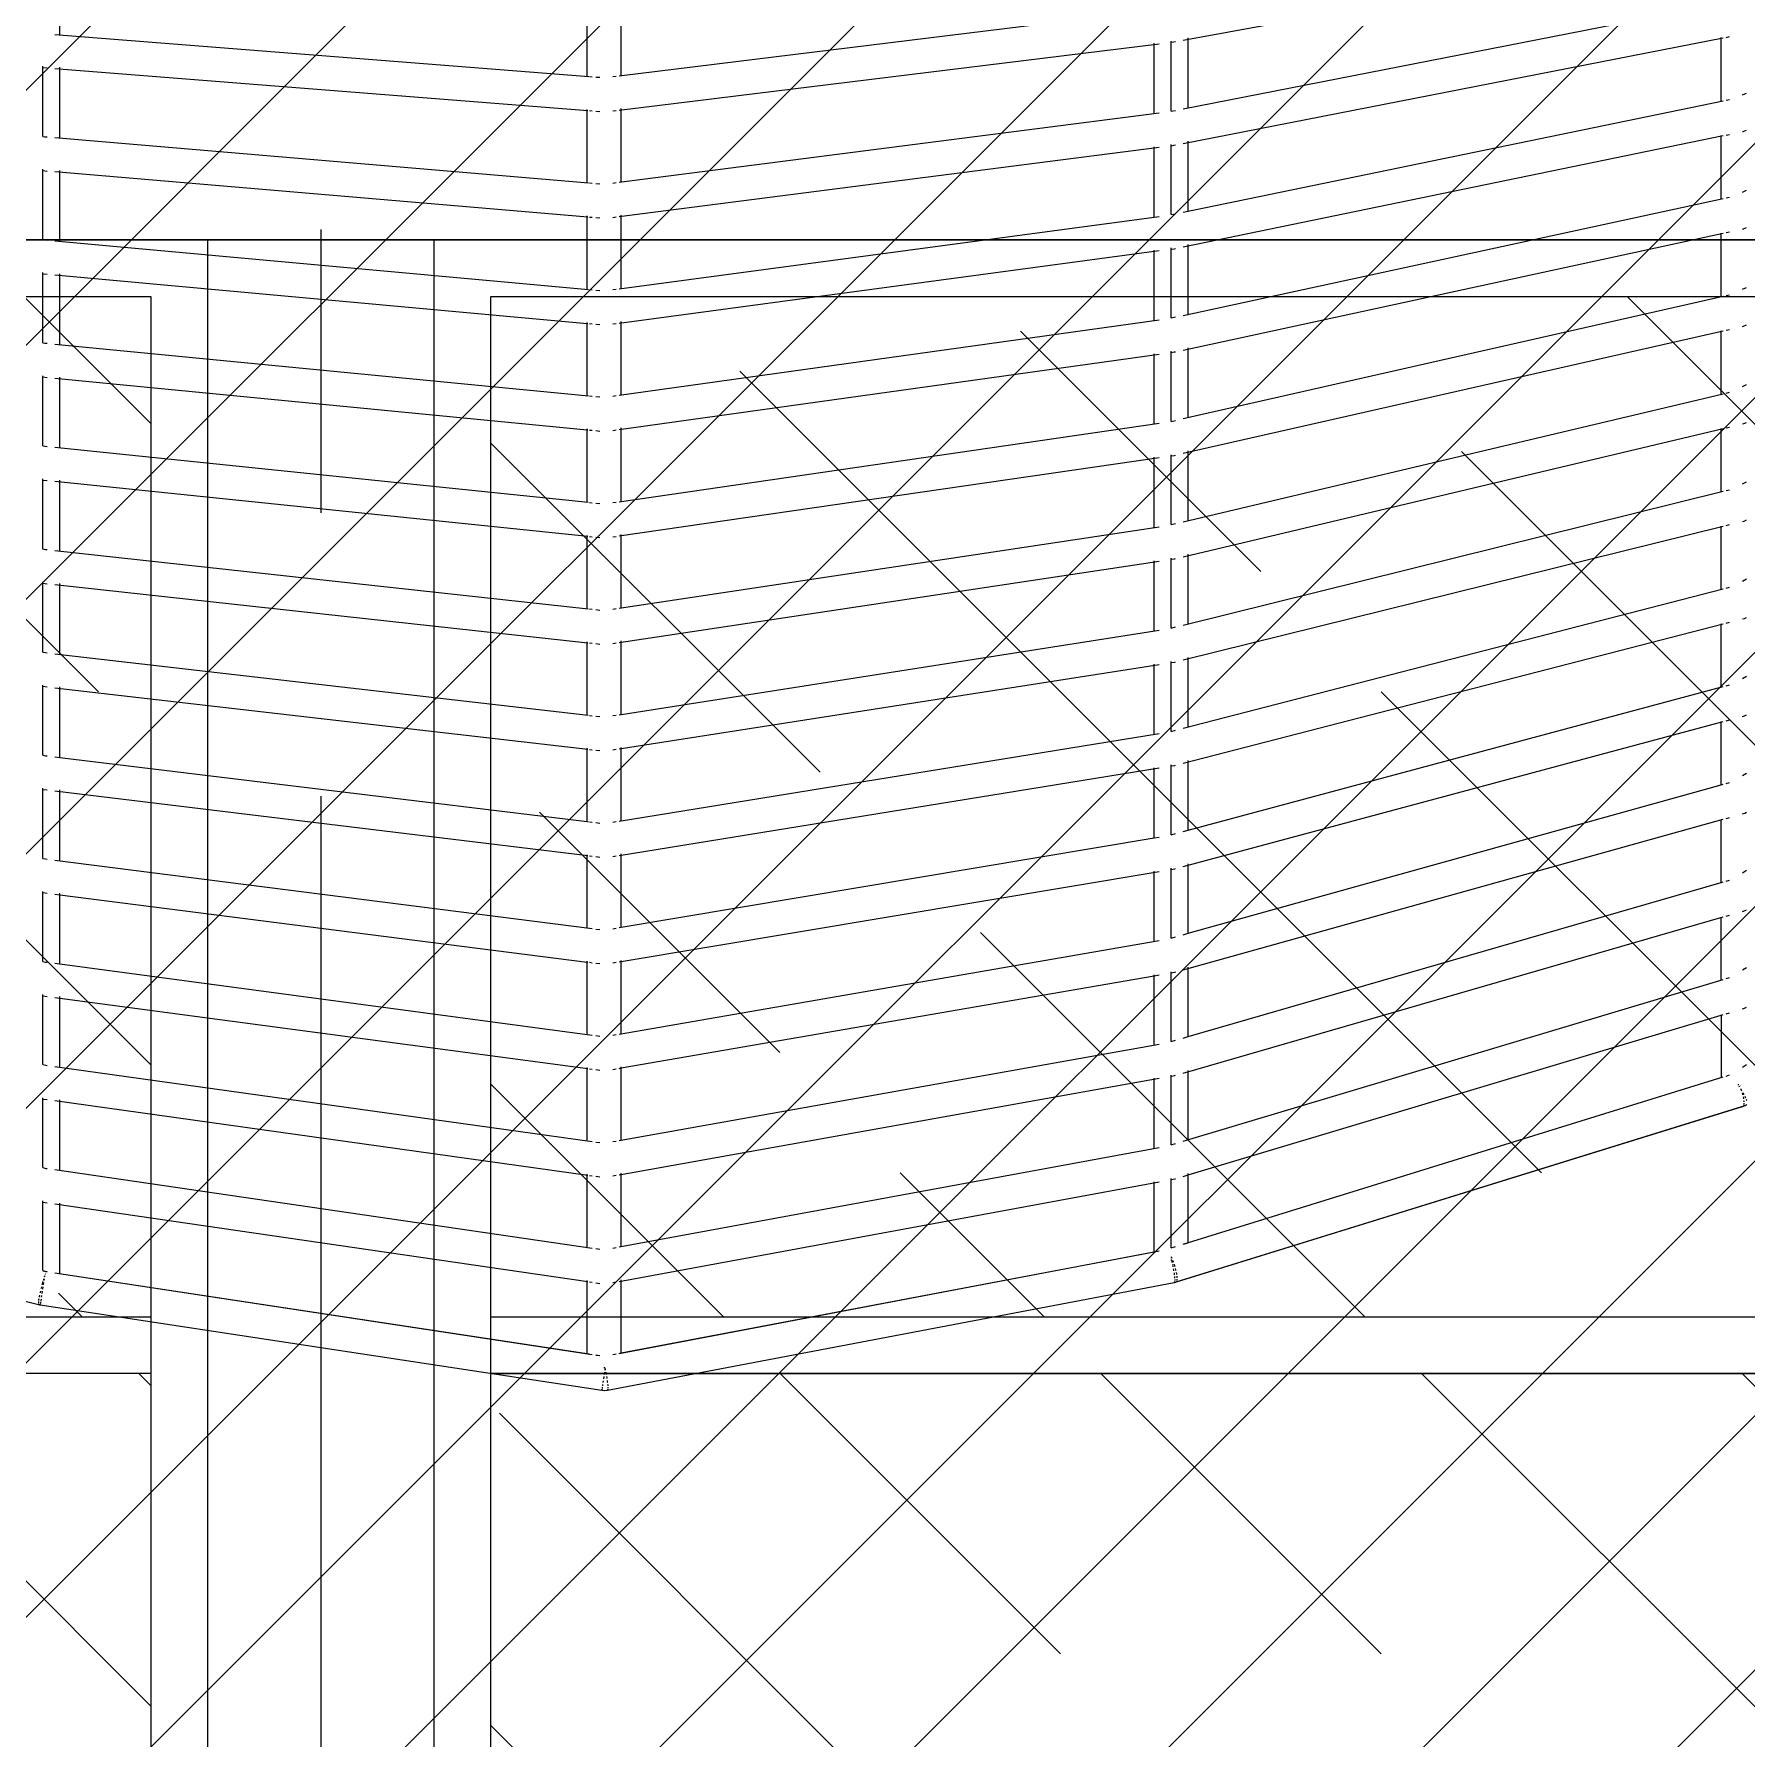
# Model space of a CAD drawing. Header units: millimetres. Extents: x 886808 to 1650903, y -1008069 to 230892.
# Drawn here: x 1025019 to 1026529, y -356932 to -355429 of the extents above; entities that cross this region are included whole.
import ezdxf

# ---------------------------------------------------------------- set-up
doc = ezdxf.new("R2010")
doc.units = ezdxf.units.MM
doc.linetypes.add('ACAD_ISO07W100', pattern=[3, 0, -3])
doc.linetypes.add('CENTER', pattern=[2, 1.25, -0.25, 0.25, -0.25])
doc.layers.get('0').update_dxf_attribs({"lineweight": 0})
for name, color, linetype, lineweight in [('03- Net Cua- 153', 153, 'Continuous', 9), ('8l NET TO', 8, 'Continuous', 9), ('A-Wall', 113, 'Continuous', 30), ('A_Dim', 8, 'Continuous', 5)]:
    doc.layers.add(name, color=color, linetype=linetype, lineweight=lineweight)

# ---------------------------------------------------------------- blocks, each defined once
blk = doc.blocks.new('A$C62D649C3')
at = {"transparency": 33554636}
for p, q in [((10810.7, 4226.1), (11287.1, 4314.3)), ((9819.8, 4231), (9819.8, 4293.3)), ((10285.1, 4194.2), (10285.1, 4258.1)), ((10313.1, 4194.7), (10789.5, 4253.2)), ((10315.1, 4195), (10315.1, 4258.7)), ((10810.7, 4165.6), (11287.1, 4258.7)), ((9815.4, 4231.3), (10286.4, 4194.1)), ((10313.1, 4164.5), (10789.5, 4223)), ((10785.1, 4161.4), (10785.1, 4223.5)), ((10800.1, 4163.5), (10800.1, 4225.4)), ((10800.1, 4224.3), (10802.3, 4224.6)), ((10802.3, 4224.6), (10803.9, 4224.9)), ((10810.7, 4135), (11287.1, 4228.2)), ((10815.1, 4166.4), (10815.1, 4228.1)), ((11285.1, 4227.8), (11285.1, 4228.4)), ((11285.1, 4172.2), (11285.1, 4227.8)), ((11289.5, 4228.6), (11292.6, 4229.3)), ((9804.8, 4141.3), (9804.8, 4203.3)), ((9804.8, 4202.1), (9808.6, 4201.8)), ((9815.4, 4201.2), (10285.6, 4164.1)), ((9819.8, 4139.9), (9819.8, 4202.3)), ((10287.1, 4194.1), (10289.5, 4193.9)), ((10292.6, 4193.6), (10296.2, 4193.4)), ((10307.6, 4194), (10310.7, 4194.4)), ((10810.7, 4074.5), (11287.1, 4172.6)), ((11289.5, 4173.1), (11292.6, 4173.8)), ((11303.9, 4177.9), (11307.6, 4179.5)), ((10285.1, 4164.1), (10285.1, 4165.1)), ((10285.1, 4100.3), (10285.1, 4164.1)), ((10287.1, 4164), (10289.5, 4163.8)), ((10292.6, 4163.5), (10296.2, 4163.3)), ((10307.6, 4163.8), (10310.7, 4164.2)), ((10313.1, 4100.8), (10789.5, 4162)), ((10315.1, 4164.7), (10315.1, 4165.9)), ((10315.1, 4101), (10315.1, 4164.7)), ((10800.1, 4163.5), (10803.9, 4164.2)), ((9804.8, 4141.3), (9806.5, 4141)), ((9806.5, 4141), (9808.6, 4140.8)), ((9815.4, 4140.3), (10286.2, 4100.2)), ((10810.7, 4043.9), (11287.1, 4142)), ((11285.1, 4141.6), (11285.1, 4142.2)), ((11285.1, 4086.1), (11285.1, 4141.6)), ((11289.5, 4142.5), (11292.6, 4143.1)), ((11303.9, 4145.5), (11304.6, 4145.6)), ((11304.6, 4145.6), (11307.6, 4146.9)), ((10313.1, 4070.5), (10789.5, 4131.7)), ((10785.1, 4070.1), (10785.1, 4132.2)), ((10800.1, 4072.3), (10800.1, 4134.1)), ((10800.1, 4133.1), (10802.5, 4133.4)), ((10802.5, 4133.4), (10803.9, 4133.7)), ((10815.1, 4075.4), (10815.1, 4137.1)), ((9804.8, 4050.3), (9804.8, 4112.3)), ((9804.8, 4111.1), (9808.6, 4110.7)), ((9815.4, 4110.2), (10285.6, 4070.2)), ((9819.8, 4048.8), (9819.8, 4111.2)), ((10287.1, 4100.2), (10289.5, 4100)), ((10292.6, 4099.7), (10296.2, 4099.4)), ((10307.6, 4100.1), (10310.7, 4100.5)), ((11303.9, 4092.1), (11307.6, 4093.8)), ((10810.7, 3983.4), (11287.1, 4086.5)), ((11289.5, 4087), (11292.6, 4087.7)), ((10285.1, 4070.2), (10285.1, 4071.2)), ((10285.1, 4006.4), (10285.1, 4070.2)), ((10287.1, 4070.1), (10289.5, 4069.9)), ((10292.6, 4069.6), (10296.2, 4069.3)), ((10307.6, 4069.8), (10310.7, 4070.2)), ((10313.1, 4006.9), (10789.5, 4070.7)), ((10315.1, 4070.8), (10315.1, 4071.9)), ((10315.1, 4007.1), (10315.1, 4070.8)), ((10800.1, 4072.3), (10803.9, 4073.1)), ((9804.8, 4050.3), (9806.6, 4050)), ((9806.6, 4050), (9808.6, 4049.8)), ((9815.4, 4049.2), (10286.1, 4006.3)), ((10810.7, 3952.8), (11287.1, 4055.9)), ((11285.1, 4055.4), (11285.1, 4056)), ((11285.1, 3999.9), (11285.1, 4055.4)), ((11289.5, 4056.4), (11292.6, 4057)), ((11303.9, 4059.5), (11304.8, 4059.7)), ((11304.8, 4059.7), (11307.6, 4060.9)), ((10313.1, 3976.6), (10789.5, 4040.5)), ((10785.1, 3978.8), (10785.1, 4040.8)), ((10800.1, 3981.1), (10800.1, 4042.9)), ((10800.1, 4041.9), (10802.6, 4042.2)), ((10802.6, 4042.2), (10803.9, 4042.5)), ((10815.1, 3984.4), (10815.1, 4046)), ((9804.8, 3959.3), (9804.8, 4021.3)), ((9804.8, 4020.1), (9808.6, 4019.7)), ((9815.4, 4019.1), (10285.1, 3976.3)), ((9819.8, 3957.7), (9819.8, 4020.1)), ((10287.1, 4006.2), (10289.5, 4006)), ((10292.6, 4005.7), (10296.2, 4005.4)), ((10307.6, 4006.1), (10310.7, 4006.5)), ((11303.9, 4006.4), (11307.6, 4008)), ((10810.7, 3892.4), (11287.1, 4000.4)), ((11289.5, 4000.9), (11292.6, 4001.6)), ((10285.1, 3976.3), (10285.1, 3977.2)), ((10285.1, 3912.5), (10285.1, 3976.3)), ((10285.1, 3976.3), (10285.6, 3976.3)), ((10287.1, 3976.1), (10289.5, 3975.9)), ((10292.6, 3975.6), (10296.2, 3975.3)), ((10307.6, 3975.9), (10310.7, 3976.3)), ((10313.1, 3912.9), (10789.5, 3979.4)), ((10315.1, 3976.9), (10315.1, 3978)), ((10315.1, 3913.2), (10315.1, 3976.9)), ((10800.1, 3981.1), (10803.9, 3982)), ((11303.9, 3973.5), (11305, 3973.8)), ((11305, 3973.8), (11307.6, 3975)), ((9804.8, 3959.3), (9806.7, 3959)), ((9806.7, 3959), (9808.6, 3958.8)), ((9815.4, 3958.1), (10286.1, 3912.4)), ((10810.7, 3861.7), (11287.1, 3969.7)), ((11285.1, 3969.3), (11285.1, 3969.9)), ((11285.1, 3913.8), (11285.1, 3969.3)), ((11289.5, 3970.2), (11292.6, 3971)), ((10313.1, 3882.7), (10789.5, 3949.2)), ((10785.1, 3887.5), (10785.1, 3949.5)), ((10800.1, 3889.9), (10800.1, 3951.7)), ((10800.1, 3950.7), (10802.8, 3951.1)), ((10802.8, 3951.1), (10803.9, 3951.3)), ((10815.1, 3893.3), (10815.1, 3954.9)), ((9804.8, 3868.3), (9804.8, 3930.2)), ((9804.8, 3929.1), (9808.6, 3928.7)), ((9815.4, 3928.1), (10285.1, 3882.4)), ((9819.8, 3866.6), (9819.8, 3929)), ((10287.1, 3912.3), (10289.5, 3912.1)), ((10307.6, 3912.2), (10310.7, 3912.6)), ((10810.7, 3801.3), (11287.1, 3914.3)), ((11289.5, 3914.9), (11292.6, 3915.6)), ((11303.9, 3920.6), (11307.6, 3922.3)), ((10292.6, 3911.8), (10296.2, 3911.4)), ((10285.1, 3882.4), (10285.1, 3883.3)), ((10285.1, 3818.6), (10285.1, 3882.4)), ((10285.1, 3882.4), (10285.6, 3882.4)), ((10287.1, 3882.2), (10289.5, 3882)), ((10307.6, 3881.9), (10310.7, 3882.4)), ((10313.1, 3819), (10789.5, 3888.2)), ((10315.1, 3883), (10315.1, 3884.1)), ((10315.1, 3819.3), (10315.1, 3883)), ((10800.1, 3889.9), (10803.9, 3890.8)), ((10810.7, 3770.5), (11287.1, 3883.6)), ((11285.1, 3883.1), (11285.1, 3883.7)), ((11285.1, 3827.7), (11285.1, 3883.1)), ((11289.5, 3884.1), (11292.6, 3884.9)), ((11303.9, 3887.6), (11305.3, 3887.9)), ((11305.3, 3887.9), (11307.6, 3889)), ((9804.8, 3868.3), (9806.8, 3868)), ((9806.8, 3868), (9808.6, 3867.8)), ((9815.4, 3867.1), (10286, 3818.5)), ((10292.6, 3881.7), (10296.2, 3881.3)), ((10313.1, 3788.8), (10789.5, 3857.9)), ((10785.1, 3796.2), (10785.1, 3858.2)), ((10800.1, 3798.8), (10800.1, 3860.4)), ((10800.1, 3859.5), (10802.9, 3859.9)), ((10802.9, 3859.9), (10803.9, 3860.1)), ((10815.1, 3802.3), (10815.1, 3863.9)), ((9804.8, 3777.2), (9804.8, 3839.2)), ((9804.8, 3838.1), (9808.6, 3837.7)), ((9815.4, 3837), (10285.6, 3788.5)), ((9819.8, 3775.5), (9819.8, 3837.9)), ((10810.7, 3710.2), (11287.1, 3828.2)), ((11289.5, 3828.8), (11292.6, 3829.5)), ((11303.9, 3834.8), (11307.6, 3836.6)), ((10287.1, 3818.4), (10289.5, 3818.1)), ((10292.6, 3817.8), (10296.2, 3817.4)), ((10307.6, 3818.2), (10310.7, 3818.7)), ((10313.1, 3725.1), (10789.5, 3796.9)), ((10800.1, 3798.8), (10803.9, 3799.7)), ((10810.7, 3679.4), (11287.1, 3797.4)), ((11285.1, 3796.9), (11285.1, 3797.5)), ((11285.1, 3741.5), (11285.1, 3796.9)), ((11289.5, 3798), (11292.6, 3798.8)), ((11303.9, 3801.6), (11305.5, 3802)), ((11305.5, 3802), (11307.6, 3803)), ((9804.8, 3777.3), (9807, 3776.9)), ((9807, 3776.9), (9808.6, 3776.8)), ((10285.1, 3788.5), (10285.1, 3789.3)), ((10285.1, 3724.7), (10285.1, 3788.5)), ((10287.1, 3788.3), (10289.5, 3788.1)), ((10292.6, 3787.7), (10296.2, 3787.4)), ((10307.6, 3788), (10310.7, 3788.4)), ((10315.1, 3789.1), (10315.1, 3790.1)), ((10315.1, 3725.4), (10315.1, 3789.1)), ((9815.4, 3776), (10285.9, 3724.6)), ((10313.1, 3694.8), (10789.5, 3766.7)), ((10785.1, 3705), (10785.1, 3766.9)), ((10800.1, 3707.6), (10800.1, 3769.2)), ((10800.1, 3768.3), (10803, 3768.7)), ((10803, 3768.7), (10803.9, 3769)), ((10815.1, 3711.3), (10815.1, 3772.8)), ((9804.8, 3686.3), (9804.8, 3748.2)), ((9804.8, 3747.1), (9808.6, 3746.7)), ((9819.8, 3684.4), (9819.8, 3746.9)), ((11303.9, 3749), (11307.6, 3750.9)), ((9815.4, 3746), (10285.6, 3694.6)), ((10810.7, 3619.1), (11287.1, 3742.1)), ((11289.5, 3742.7), (11292.6, 3743.5)), ((10287.1, 3724.4), (10289.5, 3724.2)), ((10292.6, 3723.8), (10296.2, 3723.4)), ((10307.6, 3724.2), (10310.7, 3724.7)), ((11303.9, 3715.6), (11305.7, 3716)), ((11305.7, 3716), (11307.6, 3717)), ((10313.1, 3631.1), (10789.5, 3705.6)), ((10800.1, 3707.6), (10803.9, 3708.5)), ((10810.7, 3588.3), (11287.1, 3711.2)), ((11285.1, 3710.7), (11285.1, 3711.2)), ((11285.1, 3655.4), (11285.1, 3710.7)), ((11289.5, 3711.9), (11292.6, 3712.7)), ((9804.8, 3686.3), (9807.1, 3685.9)), ((9807.1, 3685.9), (9808.6, 3685.7)), ((10285.1, 3694.6), (10285.1, 3695.4)), ((10285.1, 3630.7), (10285.1, 3694.6)), ((10287.1, 3694.4), (10289.5, 3694.1)), ((10292.6, 3693.8), (10296.2, 3693.4)), ((10307.6, 3694), (10310.7, 3694.5)), ((10315.1, 3695.2), (10315.1, 3696.2)), ((10315.1, 3631.4), (10315.1, 3695.2)), ((9815.4, 3684.9), (10285.8, 3630.6)), ((10313.1, 3600.9), (10789.5, 3675.4)), ((10785.1, 3613.6), (10785.1, 3675.6)), ((10800.1, 3616.4), (10800.1, 3678)), ((10800.1, 3677.1), (10803.2, 3677.6)), ((10803.2, 3677.6), (10803.9, 3677.8)), ((10815.1, 3620.3), (10815.1, 3681.7)), ((9804.8, 3595.3), (9804.8, 3657.2)), ((9804.8, 3656.2), (9808.6, 3655.7)), ((9819.8, 3593.3), (9819.8, 3655.8)), ((10810.7, 3528.1), (11287.1, 3655.9)), ((11289.5, 3656.6), (11292.6, 3657.4)), ((11303.9, 3663.2), (11307.6, 3665.2)), ((9815.4, 3654.9), (10285.6, 3600.7)), ((11285.1, 3655.3), (11285.1, 3655.4)), ((10287.1, 3630.5), (10289.5, 3630.2)), ((10292.6, 3629.9), (10296.2, 3629.5)), ((10307.6, 3630.3), (10310.7, 3630.8)), ((11289.5, 3625.7), (11292.6, 3626.6)), ((11303.9, 3629.6), (11305.9, 3630.1)), ((11305.9, 3630.1), (11307.6, 3631.1)), ((10313.1, 3537.2), (10789.5, 3614.4)), ((10800.1, 3616.4), (10803.9, 3617.4)), ((10810.7, 3497.2), (11287.1, 3625.1)), ((11285.1, 3624.5), (11285.1, 3625)), ((11285.1, 3569.3), (11285.1, 3624.5)), ((9804.8, 3595.4), (9807.2, 3594.9)), ((10285.1, 3600.7), (10285.1, 3601.5)), ((10285.1, 3536.8), (10285.1, 3600.7)), ((10287.1, 3600.5), (10289.5, 3600.2)), ((10292.6, 3599.9), (10296.2, 3599.4)), ((10307.6, 3600.1), (10310.7, 3600.6)), ((10315.1, 3601.2), (10315.1, 3602.3)), ((10315.1, 3537.5), (10315.1, 3601.2)), ((9807.2, 3594.9), (9808.6, 3594.7)), ((9815.4, 3593.9), (9819.8, 3593.3)), ((9819.8, 3593.3), (10285.1, 3536.8)), ((10313.1, 3507), (10789.5, 3584.2)), ((10785.1, 3522.4), (10785.1, 3584.3)), ((10800.1, 3525.2), (10800.1, 3586.8)), ((10800.1, 3585.9), (10803.3, 3586.4)), ((10803.3, 3586.4), (10803.9, 3586.6)), ((10815.1, 3529.2), (10815.1, 3590.6)), ((9804.8, 3504.4), (9804.8, 3566.2)), ((9804.8, 3565.2), (9808.6, 3564.7)), ((10815.1, 3438.3), (11285.1, 3569.3)), ((11285.1, 3569.3), (11287.1, 3569.8)), ((11289.5, 3570.5), (11292.6, 3571.4)), ((11303.9, 3577.5), (11307.6, 3579.6)), ((9815.4, 3563.9), (10285.6, 3506.8)), ((9819.8, 3502.3), (9819.8, 3564.7)), ((10285.1, 3536.8), (10285.8, 3536.7)), ((10287.1, 3536.6), (10289.5, 3536.3)), ((10292.6, 3535.9), (10296.2, 3535.5)), ((10307.6, 3536.3), (10310.7, 3536.8)), ((10810.7, 3406.1), (11287.1, 3538.9)), ((11285.1, 3538.4), (11285.1, 3538.8)), ((11285.1, 3483.1), (11285.1, 3538.4)), ((11289.5, 3539.6), (11292.6, 3540.5)), ((11303.9, 3543.6), (11306.1, 3544.2)), ((11306.1, 3544.2), (11307.6, 3545.1)), ((10315.1, 3443.6), (10785.1, 3522.4)), ((10785.1, 3522.4), (10789.5, 3523.1)), ((10800.1, 3525.2), (10803.9, 3526.3)), ((9804.8, 3504.4), (9807.2, 3503.9)), ((10285.1, 3506.8), (10285.1, 3507.6)), ((10285.1, 3442.9), (10285.1, 3506.8)), ((10287.1, 3506.6), (10289.5, 3506.3)), ((10292.6, 3505.9), (10296.2, 3505.5)), ((10307.6, 3506.1), (10310.7, 3506.6)), ((10315.1, 3507.3), (10315.1, 3508.3)), ((10315.1, 3443.6), (10315.1, 3507.3)), ((9807.2, 3503.9), (9808.6, 3503.7)), ((9815.4, 3502.8), (10289.5, 3442.4)), ((10313.1, 3413.1), (10789.5, 3492.9)), ((10785.1, 3431.1), (10785.1, 3493)), ((10800.1, 3434.1), (10800.1, 3495.6)), ((10800.1, 3494.7), (10803.4, 3495.3)), ((10803.4, 3495.3), (10803.9, 3495.4)), ((10815.1, 3438.3), (10815.1, 3499.5)), ((11303.9, 3491.7), (11307.6, 3493.9)), ((9804.8, 3413.5), (9804.8, 3475.2)), ((9804.8, 3474.2), (9808.6, 3473.7)), ((10815.1, 3347.2), (11285.1, 3483.1)), ((11285.1, 3483.1), (11287.1, 3483.7)), ((11289.5, 3484.4), (11292.6, 3485.3)), ((9815.4, 3472.8), (9819.8, 3472.3)), ((9819.8, 3411.2), (9819.8, 3473.6)), ((9819.8, 3472.3), (10285.1, 3412.9)), ((11306.3, 3458.3), (11307.6, 3459.1)), ((10810.7, 3315), (11287.1, 3452.8)), ((11285.1, 3452.2), (11285.1, 3452.6)), ((11285.1, 3397), (11285.1, 3452.2)), ((11289.5, 3453.5), (11292.6, 3454.3)), ((11303.9, 3457.6), (11306.3, 3458.3)), ((10292.6, 3442), (10296.2, 3441.5)), ((10307.6, 3442.3), (10310.7, 3442.9)), ((10313.1, 3443.3), (10315.1, 3443.6)), ((10313.1, 3349.4), (10789.5, 3431.9)), ((10800.1, 3434.1), (10803.9, 3435.1)), ((10810.7, 3437), (10815.1, 3438.3)), ((10315.1, 3413.4), (10315.1, 3414.4)), ((9804.8, 3413.5), (9807.3, 3412.9)), ((9807.3, 3412.9), (9808.6, 3412.7)), ((9815.4, 3411.8), (10289.5, 3348.5)), ((10285.1, 3412.9), (10285.1, 3413.7)), ((10285.1, 3412.9), (10285.6, 3412.8)), ((10285.1, 3349), (10285.1, 3412.9)), ((10287.1, 3412.7), (10289.5, 3412.3)), ((10292.6, 3412), (10296.2, 3411.5)), ((10307.6, 3412.2), (10310.7, 3412.7)), ((10315.1, 3349.7), (10315.1, 3413.4)), ((10315.1, 3319.5), (10785.1, 3400.9)), ((10785.1, 3339.9), (10785.1, 3401.7)), ((10785.1, 3400.9), (10789.5, 3401.7)), ((10800.1, 3342.9), (10800.1, 3404.4)), ((10800.1, 3403.5), (10803.1, 3404)), ((10803.1, 3404), (10803.6, 3404.1)), ((10803.6, 3404.1), (10803.9, 3404.2)), ((10815.1, 3347.2), (10815.1, 3408.4)), ((11289.5, 3398.4), (11292.6, 3399.3)), ((11303.9, 3406), (11307.6, 3408.2)), ((9804.8, 3322.5), (9804.8, 3384.2)), ((10810.7, 3254.9), (11287.1, 3397.6)), ((9804.8, 3383.2), (9808.6, 3382.6)), ((9815.4, 3381.7), (10285.6, 3318.9)), ((9819.8, 3320.2), (9819.8, 3382.5)), ((11303.9, 3371.6), (11305.9, 3372.2)), ((11305.9, 3372.2), (11306.5, 3372.4)), ((11306.5, 3372.4), (11307.6, 3373.1)), ((10815.1, 3225.2), (11285.1, 3366)), ((11285.1, 3366), (11287.1, 3366.6)), ((11285.1, 3366), (11285.1, 3366.3)), ((11285.1, 3366), (11285.1, 3311)), ((11289.5, 3367.3), (11292.6, 3368.2)), ((10292.6, 3348), (10296.2, 3347.6)), ((10307.6, 3348.4), (10310.7, 3348.9)), ((10313.1, 3255.5), (10789.5, 3340.6)), ((10800.1, 3342.9), (10803.9, 3344)), ((10810.7, 3345.9), (10815.1, 3347.2)), ((9804.8, 3322.5), (9807.4, 3321.9)), ((9807.4, 3321.9), (9808.6, 3321.7)), ((9815.4, 3320.8), (10289.5, 3254.5)), ((10285.1, 3319), (10285.1, 3319.8)), ((10285.1, 3255.2), (10285.1, 3319)), ((10287.1, 3318.7), (10289.5, 3318.4)), ((10292.6, 3318), (10296.2, 3317.5)), ((10307.6, 3318.2), (10310.7, 3318.7)), ((10313.1, 3319.1), (10315.1, 3319.5)), ((10313.1, 3225.2), (10789.5, 3310.4)), ((10315.1, 3319.5), (10315.1, 3320.5)), ((10315.1, 3255.8), (10315.1, 3319.5)), ((10785.1, 3248.6), (10785.1, 3310.4)), ((10800.1, 3251.7), (10800.1, 3313.2)), ((10800.1, 3312.3), (10803.2, 3312.8)), ((10803.2, 3312.8), (10803.9, 3313)), ((10810.7, 3164), (11287.1, 3311.7)), ((10815.1, 3256.2), (10815.1, 3317.3)), ((11285.1, 3311), (11287.1, 3311.7)), ((11289.5, 3312.4), (11292.6, 3313.4)), ((11289.5, 3312.4), (11292.6, 3313.4)), ((11303.9, 3320.3), (11307.6, 3322.6)), ((11303.9, 3320.2), (11307.6, 3322.6)), ((11303.9, 3320.2), (11307.6, 3322.5)), ((9804.8, 3231.6), (9804.8, 3293.2)), ((11299.9, 3305), (11300.1, 3305)), ((11300.1, 3305), (11300.8, 3305)), ((11300.9, 3303.3), (11301.1, 3302.9)), ((11301.8, 3303.7), (11301.9, 3303.3)), ((11302.3, 3301.1), (11303, 3300)), ((11302.6, 3301.2), (11303, 3300)), ((11303, 3300), (11303.2, 3299.4)), ((11303, 3300), (11303.3, 3299.5)), ((11303.7, 3297.5), (11304, 3296.3)), ((11304, 3296.3), (11304.1, 3295.7)), ((11304.3, 3297.8), (11304.9, 3296.7)), ((11304.5, 3294), (11304.8, 3292.8)), ((11304.9, 3296.7), (11305.2, 3296.2)), ((11306, 3294.7), (11306.5, 3293.6)), ((11306.5, 3293.6), (11306.7, 3293.2)), ((9804.8, 3292.1), (9808.6, 3291.6)), ((9815.4, 3290.7), (10285.6, 3225)), ((9819.8, 3229.1), (9819.8, 3291.4)), ((10804.5, 3130.7), (11303.9, 3285.5)), ((10804.8, 3130.9), (11303.9, 3285.5)), ((10804.8, 3130.9), (11303.6, 3285.5)), ((11303.6, 3285.5), (11303.9, 3285.5)), ((11303.9, 3285.5), (11304.1, 3285.6)), ((11303.9, 3285.5), (11303.9, 3285.5)), ((11304.1, 3285.6), (11304.3, 3285.6)), ((11304.3, 3285.6), (11304.5, 3285.8)), ((11304.3, 3285.6), (11304.5, 3285.7)), ((11304.5, 3285.8), (11306.6, 3286.4)), ((11304.5, 3285.8), (11304.5, 3285.7)), ((11304.5, 3285.8), (11304.5, 3285.8)), ((11304.8, 3292.8), (11304.8, 3292.3)), ((11305, 3286.1), (11304.9, 3286.1)), ((11305, 3290.9), (11305.2, 3289.9)), ((11305.1, 3286.6), (11305, 3286.1)), ((11305.2, 3289.9), (11305.2, 3289.5)), ((11305.2, 3288.3), (11305.2, 3287.6)), ((11305.2, 3287.6), (11305.2, 3287.3)), ((11306.6, 3286.4), (11307.4, 3287)), ((11307.3, 3291.9), (11307.7, 3291)), ((11307.4, 3287), (11307.6, 3287)), ((11307.6, 3287), (11307.8, 3287.2)), ((11307.7, 3291), (11307.8, 3290.7)), ((10292.6, 3254.1), (10296.2, 3253.6)), ((10307.6, 3254.5), (10310.7, 3255)), ((10313.1, 3161.6), (10789.5, 3249.4)), ((10800.1, 3251.7), (10803.9, 3252.9)), ((9305.9, 3235.9), (9800.9, 3110.7)), ((9804.8, 3231.6), (9807.5, 3230.9)), ((9807.5, 3230.9), (9808.6, 3230.7)), ((9815.4, 3229.8), (10289.5, 3160.6)), ((10285.1, 3225), (10285.1, 3225.8)), ((10285.1, 3161.3), (10285.1, 3225)), ((10287.1, 3224.7), (10289.5, 3224.4)), ((10292.6, 3224), (10296.2, 3223.5)), ((10307.6, 3224.2), (10310.7, 3224.8)), ((10313.1, 3131.2), (10789.5, 3219.1)), ((10315.1, 3225.5), (10315.1, 3226.6)), ((10315.1, 3161.9), (10315.1, 3225.5)), ((10785.1, 3157.4), (10785.1, 3219.1)), ((10800.1, 3160.7), (10800.1, 3222)), ((10800.1, 3221), (10803.3, 3221.6)), ((10803.3, 3221.6), (10803.9, 3221.8)), ((10810.7, 3223.8), (10815.1, 3225.2)), ((10815.1, 3165.3), (10815.1, 3226.3)), ((9804.8, 3140.7), (9804.8, 3202.2)), ((9804.8, 3201.1), (9808.6, 3200.6)), ((9815.4, 3199.6), (10285.6, 3131)), ((9819.8, 3138.1), (9819.8, 3200.3)), ((10292.6, 3160.2), (10296.2, 3159.7)), ((10307.6, 3160.5), (10310.7, 3161.1)), ((10313.1, 3067.6), (10789.5, 3158.1)), ((10315.1, 3068.1), (10785.1, 3157.4)), ((10785.1, 3157.4), (10789.5, 3158.3)), ((10800.1, 3160.7), (10803.9, 3161.9)), ((10800.1, 3160.7), (10803.9, 3161.9)), ((10810.7, 3164), (10815.1, 3165.3)), ((10799.7, 3150.3), (10800.1, 3150.3)), ((10800.1, 3153.1), (10800.5, 3152.2)), ((10800.1, 3152), (10800.1, 3151.6)), ((10800.1, 3150.3), (10800.8, 3150.3)), ((10800.5, 3152.2), (10800.7, 3151.6)), ((10800.5, 3149.9), (10800.8, 3148.8)), ((10800.8, 3148.8), (10800.9, 3148)), ((10801.3, 3146.1), (10801.6, 3145)), ((10801.4, 3149.9), (10801.8, 3148.7)), ((10801.6, 3145), (10801.7, 3144.2)), ((10801.8, 3148.7), (10802, 3148.1)), ((10802, 3142.3), (10802.2, 3141.2)), ((10802.6, 3146.3), (10803, 3145)), ((10803, 3145), (10803.2, 3144.4)), ((10803.7, 3142.5), (10804, 3141.3)), ((9804.3, 3129), (9804.1, 3128.3)), ((9804.2, 3130.8), (9804.8, 3130.8)), ((9804.6, 3130.1), (9804.3, 3129)), ((9804.8, 3140.7), (9807.7, 3139.9)), ((9804.8, 3140.6), (9807.6, 3139.9)), ((9804.8, 3130.8), (9805.2, 3130.8)), ((9805.3, 3132.5), (9805.1, 3131.9)), ((9805.5, 3130.1), (9805.2, 3128.3)), ((9805.6, 3133.5), (9805.3, 3132.5)), ((9806, 3133.5), (9805.8, 3131.9)), ((9806.3, 3135.5), (9806.1, 3135)), ((9806.4, 3135.7), (9806.3, 3135.1)), ((9806.4, 3135.7), (9806.3, 3135.5)), ((9806.4, 3135.7), (9806.5, 3136.4)), ((9807.2, 3137.8), (9807, 3137.4)), ((9807.2, 3137.9), (9807.2, 3137.8)), ((9807.6, 3139.9), (9808, 3139.8)), ((9807.7, 3139.9), (9808.6, 3139.8)), ((9807.7, 3139.9), (9808.1, 3139.8)), ((9808, 3139.8), (9808.1, 3139.8)), ((9808.1, 3139.8), (9808.4, 3139.8)), ((9808.4, 3139.8), (9808.6, 3139.7)), ((9815.4, 3138.8), (10286.6, 3067.2)), ((9815.4, 3138.7), (10289.5, 3066.7)), ((10285.1, 3131.1), (10285.1, 3131.9)), ((10285.1, 3067.5), (10285.1, 3131.1)), ((10287.1, 3130.8), (10289.5, 3130.5)), ((10292.6, 3130), (10296.2, 3129.5)), ((10302.9, 3035.3), (10802.8, 3130.3)), ((10302.9, 3035.3), (10802.8, 3130.3)), ((10307.6, 3130.2), (10310.7, 3130.8)), ((10315.1, 3131.6), (10315.1, 3132.7)), ((10315.1, 3068.1), (10315.1, 3131.6)), ((10802.2, 3141.2), (10802.3, 3140.5)), ((10802.6, 3138.7), (10802.7, 3137.6)), ((10802.7, 3137.6), (10802.8, 3137)), ((10802.9, 3130.4), (10802.8, 3130.3)), ((10802.8, 3130.3), (10802.9, 3130.3)), ((10802.9, 3130.4), (10803.4, 3130.5)), ((10802.9, 3130.3), (10802.9, 3130.3)), ((10803, 3135.5), (10803.1, 3134.6)), ((10803.1, 3134.6), (10803.1, 3134.1)), ((10803.2, 3131.2), (10803.1, 3130.8)), ((10803.1, 3130.8), (10803.1, 3130.7)), ((10803.2, 3132.9), (10803.2, 3132.2)), ((10803.2, 3132.2), (10803.2, 3131.9)), ((10803.4, 3130.5), (10803.9, 3130.6)), ((10803.4, 3130.5), (10803.9, 3130.5)), ((10803.9, 3130.6), (10804.5, 3130.8)), ((10803.9, 3130.5), (10804.3, 3130.6)), ((10804, 3141.3), (10804.1, 3140.7)), ((10804.3, 3130.6), (10804.2, 3130.7)), ((10804.5, 3130.8), (10804.3, 3130.6)), ((10804.5, 3139), (10804.8, 3137.8)), ((10804.5, 3130.8), (10804.8, 3130.9)), ((10804.8, 3137.8), (10804.8, 3137.3)), ((10805, 3131.1), (10804.9, 3131.1)), ((10805, 3135.9), (10805.2, 3134.9)), ((10805.1, 3131.6), (10805, 3131.1)), ((10805.2, 3134.9), (10805.2, 3134.5)), ((10805.2, 3133.3), (10805.2, 3132.6)), ((10805.2, 3132.6), (10805.2, 3132.3)), ((9800.9, 3113.4), (9800.9, 3112.6)), ((9800.9, 3112.6), (9800.9, 3112.4)), ((9801.3, 3115.9), (9801.1, 3114.9)), ((9801.1, 3114.9), (9801.1, 3114.5)), ((9801.9, 3119.1), (9801.6, 3117.9)), ((9801.6, 3117.9), (9801.6, 3117.4)), ((9802.4, 3121.5), (9802.2, 3120.9)), ((9802.7, 3122.7), (9802.4, 3121.5)), ((9802.9, 3113.1), (9802.8, 3112.1)), ((9803.3, 3125.2), (9803.1, 3124.6)), ((9803.3, 3115.6), (9803.1, 3114.2)), ((9803.6, 3126.5), (9803.3, 3125.2)), ((9803.8, 3118.9), (9803.5, 3117.2)), ((9804.4, 3122.5), (9804.1, 3120.6)), ((9804.9, 3126.3), (9804.6, 3124.4)), ((9800.9, 3110.7), (9800.6, 3110.9)), ((9800.9, 3111.6), (9800.9, 3111.2)), ((9800.9, 3111.2), (9800.9, 3111.1)), ((9800.9, 3110.7), (9800.9, 3110.7)), ((9801.1, 3110.7), (9800.9, 3110.7)), ((9800.9, 3110.7), (9801.1, 3110.7)), ((9801, 3110.9), (9801.1, 3110.8)), ((9801.1, 3110.8), (9801.1, 3110.7)), ((9801.1, 3110.8), (9801.9, 3110.6)), ((9801.1, 3110.7), (9801.1, 3110.7)), ((9801.1, 3110.7), (9801.2, 3110.7)), ((9801.1, 3110.7), (9801.1, 3110.7)), ((9801.2, 3110.7), (9801.1, 3110.7)), ((9801.2, 3110.7), (9801.3, 3110.8)), ((9801.7, 3110.6), (9801.2, 3110.7)), ((9801.9, 3110.6), (9802.5, 3110.5)), ((9802.5, 3110.5), (9801.9, 3110.6)), ((9802.5, 3110.6), (9802.5, 3110.5)), ((9802.5, 3110.5), (9802.5, 3110.5)), ((9802.5, 3110.5), (9802.5, 3110.4)), ((9802.5, 3110.4), (10297.8, 3035.2)), ((9802.7, 3111.3), (9802.6, 3110.8)), ((10287.1, 3067.1), (10289.5, 3066.8)), ((10307.6, 3066.7), (10310.7, 3067.3)), ((10307.6, 3066.6), (10310.7, 3067.2)), ((10313.1, 3067.7), (10315.1, 3068.1)), ((10292.6, 3066.3), (10296.2, 3065.8)), ((10292.6, 3066.2), (10296.2, 3065.7)), ((10299.8, 3055.4), (10300.1, 3055.4)), ((10300.1, 3055.4), (10300.7, 3055.4)), ((10300.5, 3054.9), (10300.8, 3053.8)), ((10300.7, 3054.2), (10300.5, 3053)), ((10300.8, 3053.8), (10300.9, 3053)), ((10298.2, 3037.8), (10298.1, 3036.8)), ((10298.6, 3040.4), (10298.4, 3039)), ((10299.1, 3043.6), (10298.8, 3041.9)), ((10299.7, 3047.3), (10299.4, 3045.4)), ((10300.2, 3051.1), (10299.9, 3049.2)), ((10301.3, 3051.1), (10301.6, 3050)), ((10301.6, 3050), (10301.7, 3049.2)), ((10302, 3047.3), (10302.2, 3046.2)), ((10302.2, 3046.2), (10302.3, 3045.5)), ((10302.6, 3043.7), (10302.7, 3042.6)), ((10302.7, 3042.6), (10302.8, 3042)), ((10303, 3040.5), (10303.1, 3039.6)), ((10303.1, 3039.6), (10303.1, 3039.1)), ((10303.2, 3036.2), (10303.1, 3035.8)), ((10303.2, 3037.9), (10303.2, 3037.2)), ((10303.2, 3037.2), (10303.2, 3036.9)), ((10297.8, 3035.3), (10300.1, 3035)), ((10297.8, 3035.3), (10300.3, 3034.9)), ((10297.8, 3035.3), (10297.8, 3035.3)), ((10297.8, 3035.2), (10297.8, 3035.3)), ((10297.8, 3035.3), (10297.8, 3035.3)), ((10298, 3036.1), (10297.9, 3035.6)), ((10300.3, 3034.9), (10302.3, 3035.3)), ((10302.3, 3035.3), (10302.7, 3035.4)), ((10302.3, 3035.3), (10302.3, 3035.3)), ((10302.7, 3035.4), (10302.8, 3035.4)), ((10302.8, 3035.3), (10302.7, 3035.4)), ((10302.9, 3035.4), (10302.8, 3035.3)), ((10302.8, 3035.4), (10302.9, 3035.4)), ((10302.8, 3035.4), (10302.9, 3035.3)), ((10303.1, 3035.8), (10303.1, 3035.7))]:
    blk.add_line(p, q, dxfattribs=at)

msp = doc.modelspace()

# ---------------------------------------------------------------- hatches: boundary and pattern name
at = {"layer": 'A_Dim', "transparency": 33554457}
h = msp.add_hatch(dxfattribs=at)
h.set_pattern_fill('ANSI31', color=256, scale=50)
h.paths.add_polyline_path([(1057771.5, -351410.1), (1012052.5, -351410.1), (1012052.5, -360423), (1057771.5, -360423)])
at = {"layer": 'A_Dim', "transparency": 33554534}
h = msp.add_hatch(dxfattribs=at)
h.set_pattern_fill('GOST_WOOD', color=256, scale=100, angle=45)
h.set_pattern_definition([(135, (-400027.74, -219820.46), (424.26407, 424.26407), [1000, -200]), (135, (-399744.9, -219820.46), (424.26407, 424.26407), [600, -150, 300, -150]), (135, (-399391.34, -219891.2), (424.26407, 424.26407), [1000, -200])])
h.paths.add_polyline_path([(1028121.8, -356610.1), (1026796.8, -356610.1), (1026796.8, -359160.1), (1028121.8, -359160.1)])
h.paths.add_polyline_path([(1026746.8, -356610.1), (1025421.8, -356610.1), (1025421.8, -359160.1), (1026746.8, -359160.1)])
h.paths.add_polyline_path([(1021071.8, -356610.1), (1019771.8, -356610.1), (1019771.8, -359160.1), (1021071.8, -359160.1)])
h.paths.add_polyline_path([(1021071.8, -356560.1), (1021071.8, -355660.1), (1019771.8, -355660.1), (1019771.8, -356560.1)])
h.paths.add_polyline_path([(1021121.8, -359160.1), (1022421.8, -359160.1), (1022421.8, -356610.1), (1021121.8, -356610.1)])
h.paths.add_polyline_path([(1022421.8, -356560.1), (1022421.8, -355660.1), (1021121.8, -355660.1), (1021121.8, -356560.1)])
h.paths.add_polyline_path([(1023771.8, -356560.1), (1023771.8, -355660.1), (1022471.8, -355660.1), (1022471.8, -356560.1)])
h.paths.add_polyline_path([(1023771.8, -356610.1), (1022471.8, -356610.1), (1022471.8, -359160.1), (1023771.8, -359160.1)])
h.paths.add_polyline_path([(1025121.8, -356610.1), (1023821.8, -356610.1), (1023821.8, -359160.1), (1025121.8, -359160.1)])
h.paths.add_polyline_path([(1023821.8, -355660.1), (1023821.8, -356560.1), (1025121.8, -356560.1), (1025121.8, -355660.1)])
h.paths.add_polyline_path([(1025421.8, -355660.1), (1025421.8, -356560.1), (1026746.8, -356560.1), (1026746.8, -355660.1)])
h.paths.add_polyline_path([(1026796.8, -355660.1), (1026796.8, -356560.1), (1028121.8, -356560.1), (1028121.8, -355660.1)])
h.paths.add_polyline_path([(1028171.8, -355660.1), (1028171.8, -356560.1), (1029496.8, -356560.1), (1029496.8, -355660.1)])
h.paths.add_polyline_path([(1030871.8, -356560.1), (1030871.8, -355660.1), (1029546.8, -355660.1), (1029546.8, -356560.1)])
h.paths.add_polyline_path([(1029546.8, -359160.1), (1030871.8, -359160.1), (1030871.8, -356610.1), (1029546.8, -356610.1)])
h.paths.add_polyline_path([(1029496.8, -356610.1), (1028171.8, -356610.1), (1028171.8, -359160.1), (1029496.8, -359160.1)])
h.paths.add_polyline_path([(1031171.8, -356610.1), (1031171.8, -359160.1), (1032216.8, -359160.1), (1032216.8, -356610.1)])
h.paths.add_polyline_path([(1031171.8, -355660.1), (1031171.8, -356560.1), (1032216.8, -356560.1), (1032216.8, -355660.1)])
h.paths.add_polyline_path([(1032266.8, -355660.1), (1032266.8, -356560.1), (1035526.8, -356560.1), (1035526.8, -355660.1)])
h.paths.add_polyline_path([(1036621.8, -356560.1), (1036621.8, -355660.1), (1035576.8, -355660.1), (1035576.8, -356560.1)])
h.paths.add_polyline_path([(1036621.8, -356610.1), (1035576.8, -356610.1), (1035576.8, -359160.1), (1036621.8, -359160.1)])
h.paths.add_polyline_path([(1037966.8, -356560.1), (1037966.8, -355660.1), (1036921.8, -355660.1), (1036921.8, -356560.1)])
h.paths.add_polyline_path([(1036921.8, -359160.1), (1037966.8, -359160.1), (1037966.8, -356610.1), (1036921.8, -356610.1)])
h.paths.add_polyline_path([(1041276.8, -356560.1), (1041276.8, -355660.1), (1038016.8, -355660.1), (1038016.8, -356560.1)])
h.paths.add_polyline_path([(1042371.8, -356560.1), (1042371.8, -355660.1), (1041326.8, -355660.1), (1041326.8, -356560.1)])
h.paths.add_polyline_path([(1041326.8, -359160.1), (1042371.8, -359160.1), (1042371.8, -356610.1), (1041326.8, -356610.1)])
h.paths.add_polyline_path([(1045021.8, -356610.1), (1045846.7, -356610.1), (1045846.7, -359210.1), (1045021.8, -359210.1)], flags=16)
h.paths.add_polyline_path([(1045021.8, -356610.1), (1044246.9, -356610.1), (1044246.9, -359210.1), (1045021.8, -359210.1)], flags=16)
h.paths.add_polyline_path([(1042621.8, -359210.1), (1047421.8, -359210.1), (1047421.8, -355610.1), (1042621.8, -355610.1)])

# ---------------------------------------------------------------- linework, layer by layer
at = {"layer": '03- Net Cua- 153', "linetype": 'Continuous', "transparency": 33554636}
for points in [[(1019721.8, -355610.1), (1025171.8, -355610.1), (1025171.8, -359210.1), (1019721.8, -359210.1)], [(1025371.8, -355610.1), (1030921.8, -355610.1), (1030921.8, -359210.1), (1025371.8, -359210.1)], [(1019771.8, -355660.1), (1025121.8, -355660.1), (1025121.8, -359160.1), (1019771.8, -359160.1)], [(1019771.8, -356560.1), (1025121.8, -356560.1), (1025121.8, -356610.1), (1019771.8, -356610.1)], [(1025421.8, -356560.1), (1030871.8, -356560.1), (1030871.8, -356610.1), (1025421.8, -356610.1)], [(1028121.8, -359210.1), (1025421.8, -359210.1), (1025421.8, -356610.1), (1028121.8, -356610.1)]]:
    msp.add_lwpolyline(points, close=True, dxfattribs=at)
msp.add_lwpolyline([(1025421.8, -359160.1), (1025421.8, -355660.1), (1030871.8, -355660.1), (1030871.8, -359160.1), (1025421.8, -359160.1), (1025421.8, -356610.1), (1026831.8, -356610.1)], dxfattribs=at)
at = {"layer": '8l NET TO', "color": 251, "linetype": 'CENTER', "ltscale": 1000, "true_color": 0x636466, "transparency": 33554636}
msp.add_line((1025271.8, -344100.9), (1025271.8, -362079.6), dxfattribs=at)
at = {"layer": 'A-Wall', "transparency": 33554636}
msp.add_lwpolyline([(1047421.8, -355610.1), (1019521.8, -355610.1), (1019521.8, -355060.1)], dxfattribs=at)

# ---------------------------------------------------------------- block references
at = {"layer": 'A_Dim', "linetype": 'ACAD_ISO07W100', "transparency": 33554534}
msp.add_blockref('A$C62D649C3', (1015221.7, -359660.1), dxfattribs=at)

doc.saveas('drawing.dxf')
